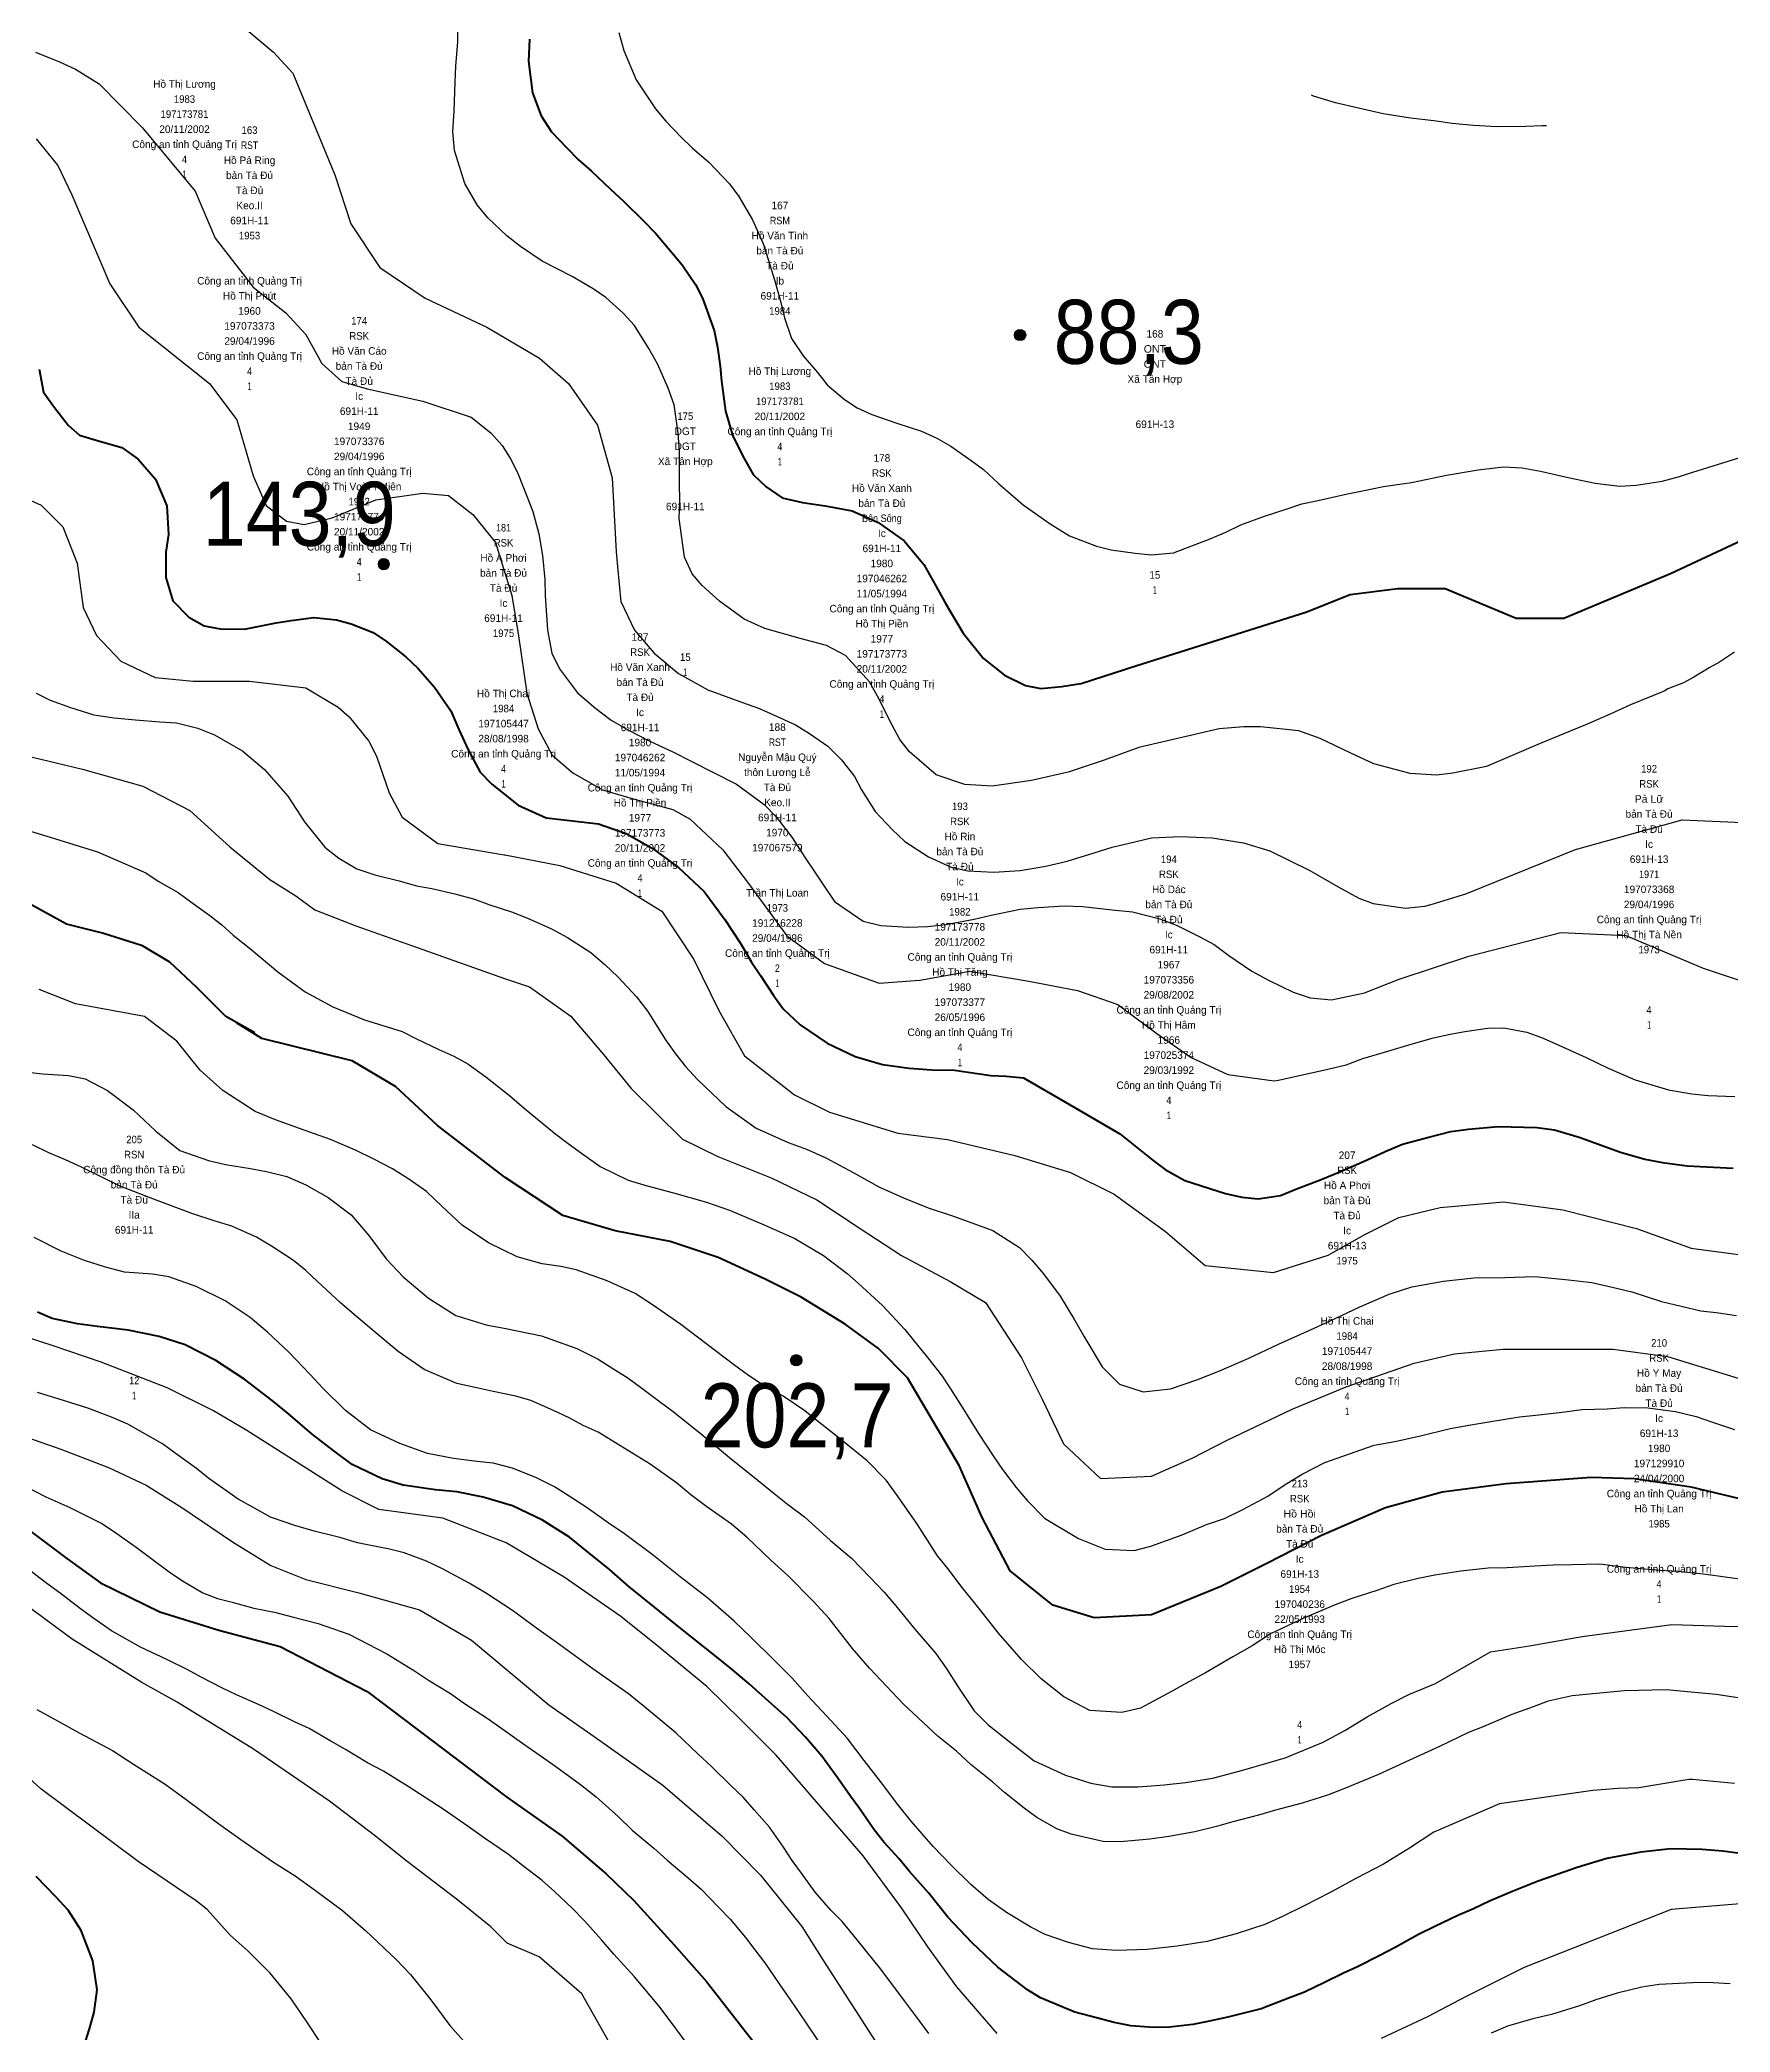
# Model space of a CAD drawing. Header units: metres. Extents: x 549268 to 556659, y 1838059 to 1844558.
# Drawn here: x 553215 to 553664, y 1840041 to 1840570 of the extents above; entities that cross this region are included whole.
import ezdxf
from ezdxf.enums import TextEntityAlignment as Align

# ---------------------------------------------------------------- set-up
doc = ezdxf.new("R2010")
doc.units = ezdxf.units.M
doc.header["$LTSCALE"] = 0.8
for name, color, linetype, lineweight in [('1', 7, 'Continuous', 25), ('2', 7, 'Continuous', 53), ('5', 7, 'Continuous', 13)]:
    doc.layers.add(name, color=color, linetype=linetype, lineweight=lineweight)
doc.layers.add('15', color=7, linetype='Continuous')

msp = doc.modelspace()

# ---------------------------------------------------------------- hatches: boundary and pattern name
at = {"layer": '5'}
for points in [[(553477.16, 1840491.41, 1), (553474.16, 1840491.41, 1)], [(553308.22, 1840430.57, 1), (553305.22, 1840430.57, 1)], [(553417.74, 1840219.2, 1), (553414.74, 1840219.2, 1)]]:
    msp.add_hatch(color=256, dxfattribs=at).paths.add_polyline_path(points)

# ---------------------------------------------------------------- linework, layer by layer
at = {"layer": '1'}
for points in [[(553270.91, 1840571.99), (553277.46, 1840566.52), (553282.64, 1840560.91), (553293.71, 1840533.93), (553298.04, 1840520.93), (553305.74, 1840509.37), (553317.77, 1840501.18), (553334.14, 1840493.48), (553348.09, 1840485.29), (553355.79, 1840478.55), (553363.49, 1840467.47), (553367.34, 1840453.5), (553368.45, 1840433.82), (553368.76, 1840429.82), (553369.64, 1840420.68), (553373.34, 1840413.03), (553378.56, 1840406.97), (553385.01, 1840401.56), (553392.77, 1840397.22), (553401.99, 1840393.81), (553406.18, 1840392.32), (553410.01, 1840390.66), (553416.03, 1840387.94), (553419.8, 1840385.63), (553424.59, 1840382.25), (553428.24, 1840378.62), (553431.72, 1840374.2), (553433.54, 1840370.62), (553437.17, 1840364.91), (553441.73, 1840360.08), (553445.07, 1840356.94), (553451.37, 1840352.82), (553457.39, 1840350.1), (553461.79, 1840349.16), (553468.73, 1840348.75), (553475.69, 1840349.26), (553482.46, 1840350.39), (553488.17, 1840351.67), (553495.34, 1840353.89), (553500.11, 1840355.46), (553506.45, 1840356.93), (553510.51, 1840357.9), (553518.27, 1840358.24), (553526.64, 1840357.86), (553534.98, 1840356.56), (553541.97, 1840354.47), (553552.56, 1840349.27), (553560.06, 1840344.89), (553565.6, 1840341.86), (553569.39, 1840340.46), (553577.99, 1840339.19), (553583.13, 1840339.76), (553585.07, 1840340.3), (553594.01, 1840343.02), (553623.12, 1840354.83), (553651.45, 1840362.71), (553669.54, 1840361.92)], [(553325.39, 1840550.8), (553325.72, 1840558.51), (553325.89, 1840562.82), (553326.36, 1840569.25), (553326.39, 1840573.67)], [(553369.13, 1840571.75), (553370.44, 1840566.95), (553373.77, 1840559.12), (553378.9, 1840551.5), (553381.61, 1840548.15), (553385.58, 1840544.04), (553388.63, 1840541.12), (553393.08, 1840537.32), (553398.53, 1840531.55), (553400.98, 1840528.18), (553404.65, 1840521.95), (553407.42, 1840515.75), (553410.44, 1840506.07), (553412.14, 1840500.01), (553413.11, 1840495.96), (553415.02, 1840490.45), (553418.12, 1840485.85), (553421.86, 1840481.45), (553424.43, 1840478.22), (553429.02, 1840474.3), (553432.39, 1840472.07), (553436.35, 1840470.3), (553442.98, 1840468.03), (553449.46, 1840465.89), (553453.56, 1840464), (553457.3, 1840461.94), (553462.67, 1840458.11), (553465.92, 1840455.73), (553469.97, 1840452.02), (553476.45, 1840446.36), (553483.64, 1840441.3), (553488.8, 1840438.1), (553495.99, 1840435.38), (553499.88, 1840434.37), (553506.21, 1840433.51), (553510.55, 1840433.08)], [(553214.29, 1840566.53), (553220.68, 1840563.98), (553224.93, 1840561.98), (553231.21, 1840558.12), (553242.69, 1840546.46), (553256.65, 1840529.6), (553261.95, 1840517.08), (553272.05, 1840504.07), (553280.72, 1840497.33), (553286.01, 1840491.55), (553290.34, 1840483.84), (553295.63, 1840479.03), (553302.37, 1840477.1), (553317.08, 1840473.81)], [(553615.38, 1840546.99), (553614.28, 1840546.98), (553609.88, 1840546.76), (553602.34, 1840546.71), (553596.06, 1840547.06), (553590.41, 1840547.61), (553585.53, 1840548.24), (553579.33, 1840548.99), (553572.05, 1840550.14), (553565.52, 1840551.63), (553559.38, 1840553.03), (553553.58, 1840554.87), (553553.04, 1840555.08)], [(553665.31, 1840407.2), (553661.33, 1840404.58), (553658.56, 1840403.04), (553654.55, 1840400.6), (553651.78, 1840399.07), (553647.59, 1840397.47), (553646.62, 1840396.88), (553637.67, 1840393.22), (553632.51, 1840390.85), (553626.69, 1840388.25), (553618.72, 1840385.03), (553613.75, 1840382.93), (553606.29, 1840379.76), (553599.46, 1840376.8), (553590.55, 1840375.04), (553586.19, 1840374.56), (553579.25, 1840374.97), (553569.6, 1840377.54), (553563.44, 1840380.38), (553559.18, 1840382.38), (553555.33, 1840384.3), (553549.65, 1840386.27), (553539.52, 1840387.37), (553535.09, 1840387.4), (553528.52, 1840386.81), (553507.22, 1840381.86), (553497.97, 1840378.5), (553493.2, 1840376.93), (553488.43, 1840375.37), (553478.66, 1840373.12), (553468.29, 1840371.59), (553460.96, 1840372.08), (553453.39, 1840374.63), (553446.35, 1840380.75), (553443.78, 1840383.98), (553441.67, 1840387.78), (553437.82, 1840395.55), (553435.71, 1840399.35), (553429.35, 1840406.32), (553424.25, 1840409.01), (553417.28, 1840410.84), (553407.89, 1840413.45), (553402.41, 1840415.97), (553395.91, 1840420.71), (553391.28, 1840424.89), (553388.6, 1840427.97), (553386.55, 1840432.43), (553385.16, 1840442.68), (553385.31, 1840447.25), (553385.29, 1840452.19), (553385.29, 1840460.38), (553384.87, 1840465.41), (553383.79, 1840472.83), (553382.26, 1840477.34), (553379.49, 1840483.54), (553377.07, 1840487.83), (553373.28, 1840493.91), (553370.31, 1840497.23), (553365.69, 1840501.4), (553362.32, 1840503.63), (553356.76, 1840506.92), (553352.76, 1840508.95), (553348.77, 1840510.98), (553343, 1840514.9), (553339.44, 1840517.76), (553334.36, 1840522.53), (553331.51, 1840525.99), (553328.29, 1840531.62), (553325.5, 1840540.41), (553325.08, 1840545.44), (553325.39, 1840550.8)], [(553214.44, 1840543.53), (553220.2, 1840536.41), (553223.93, 1840528.64), (553234.03, 1840505.04), (553241.73, 1840493.48), (553260.5, 1840478.55), (553267.72, 1840468.91), (553272.05, 1840453.98), (553275.56, 1840446.14), (553280.89, 1840441.97), (553285.64, 1840441.08), (553293.06, 1840442.87), (553304.62, 1840447.63), (553317.08, 1840449.41), (553323.9, 1840448.82), (553330.43, 1840443.76), (553336.36, 1840436.32), (553340.74, 1840422.22), (553342.48, 1840411.51), (553344.72, 1840396.31), (553347.7, 1840386.84), (553351.43, 1840379.86), (553356.89, 1840375.13), (553364.84, 1840370.64), (553373.29, 1840368.15), (553383.48, 1840365.41), (553388.09, 1840362.88), (553396.75, 1840354.68), (553403.56, 1840345.74), (553413.73, 1840331.89), (553423.71, 1840324.54), (553438.22, 1840319.28), (553449.05, 1840320.13), (553462.36, 1840322.49), (553477.98, 1840319.82), (553490.94, 1840317.39), (553501.58, 1840313.64), (553511.95, 1840305.98), (553521.11, 1840299.59), (553530.79, 1840295.03), (553543.13, 1840293.4), (553544.26, 1840293.57), (553557.33, 1840296.47), (553562.27, 1840297.66), (553566.64, 1840299.32), (553573.32, 1840301.22), (553578.61, 1840302.85), (553585.03, 1840304.72), (553589.35, 1840305.72), (553593.69, 1840306.46), (553599.83, 1840307.39), (553604.11, 1840307.47), (553610.22, 1840306.33), (553614.56, 1840304.72), (553621.4, 1840301.58), (553625.91, 1840299.6), (553631.82, 1840296.74), (553638.93, 1840293.62), (553647.8, 1840290.96), (553654.03, 1840289.95), (553658.37, 1840289.52), (553665.42, 1840289.26)], [(553317.08, 1840473.81), (553329.91, 1840469.63), (553335.19, 1840465.4), (553338.16, 1840462.08), (553340.52, 1840458.31), (553342.38, 1840454.48), (553344.71, 1840448.63), (553346.33, 1840444.52), (553347.9, 1840438.58), (553348.92, 1840432.84), (553349.49, 1840426.52), (553349.57, 1840422.24), (553350.19, 1840413.08), (553351.38, 1840406.97), (553353.4, 1840402.77), (553358.14, 1840396.39), (553363.01, 1840392.25), (553367.12, 1840389.19), (553371.72, 1840386.45), (553377.37, 1840383.56), (553383.67, 1840380.61), (553388.21, 1840378.38), (553400.34, 1840372.17), (553407.7, 1840366.74), (553410.93, 1840363.45), (553415.03, 1840358.05), (553418.62, 1840352.59), (553420.96, 1840349.08), (553423.3, 1840345.57), (553426.41, 1840340.97), (553434, 1840335.82), (553438.68, 1840334.64), (553446.02, 1840334.15), (553451.07, 1840334.32), (553455.95, 1840334.86), (553463.46, 1840336.33), (553468.03, 1840337.36), (553475.66, 1840338.98), (553480.42, 1840339.37), (553487.39, 1840339.88), (553492.36, 1840339.65), (553500.12, 1840338.81), (553505.52, 1840338.23), (553512.74, 1840336.43), (553517.37, 1840334.6), (553523.42, 1840331.62), (553527.15, 1840329.56), (553531.12, 1840326.62), (553537.17, 1840322.47), (553541.59, 1840320.1), (553548.18, 1840316.92), (553552.64, 1840315.46), (553558.29, 1840314.91), (553567.06, 1840316.79), (553576.28, 1840320.41), (553594.8, 1840326.48), (553619.19, 1840332.78), (553636.5, 1840332), (553656.96, 1840323.34), (553680.56, 1840315.46)], [(553510.55, 1840433.08), (553516.35, 1840433.59), (553526.09, 1840437.26), (553530.32, 1840439.03), (553534.26, 1840441.02), (553540.51, 1840443.27), (553546.54, 1840445.23), (553550.42, 1840446.57), (553554.36, 1840447.4), (553562.62, 1840449.22), (553566.56, 1840450.04), (553572.16, 1840451.18), (553579.58, 1840452.25), (553588.86, 1840454.19), (553597.29, 1840455.64), (553603.97, 1840456.37), (553608.94, 1840456.14), (553613.85, 1840455.25), (553621.18, 1840453.58), (553628.37, 1840452.04), (553634.83, 1840451.32), (553639.22, 1840451.54), (553646.13, 1840452.56), (553650.68, 1840453.84), (553652.88, 1840454.54), (553689.22, 1840465.86)], [(553206.12, 1840450.6), (553215.75, 1840446.26), (553221.52, 1840440.48), (553225.37, 1840430.85), (553226.91, 1840419.06), (553230.47, 1840411.63), (553236.92, 1840404.84), (553246.07, 1840400.5), (553256.17, 1840399.54), (553271.09, 1840399.54), (553286.05, 1840397.7), (553294.68, 1840392.6), (553297.55, 1840390.07), (553302.81, 1840383.53), (553304.8, 1840379.61), (553308.21, 1840369.89), (553311.65, 1840363.4), (553321.13, 1840356.39), (553338.74, 1840353.42), (553338.92, 1840353.36), (553353.5, 1840350.58), (553368.47, 1840345.9), (553380.58, 1840338.43), (553389.05, 1840325.63), (553395.67, 1840312.09), (553402.48, 1840299.98), (553415.78, 1840289.65), (553425.1, 1840285.05), (553443.17, 1840279.48), (553456.4, 1840277.78), (553474.31, 1840273.6), (553489.09, 1840269.07), (553500.65, 1840263.31), (553514.27, 1840253.37), (553524.79, 1840244.32), (553542.97, 1840242.46), (553557.44, 1840247.06), (553567.22, 1840252.56), (553576.24, 1840257.08), (553587.22, 1840259.71), (553603.97, 1840261.22), (553619.72, 1840259.09), (553639.29, 1840254.22), (553653.79, 1840248.96), (553669, 1840246.95)], [(553214.44, 1840396.31), (553218.15, 1840394.5), (553223.57, 1840392.5), (553229.76, 1840390.58), (553235.19, 1840389.75), (553240.84, 1840389.2), (553247.26, 1840388.74), (553251.72, 1840388.45), (553257.34, 1840386.98), (553261.82, 1840385.27), (553269.33, 1840380.89), (553275.06, 1840376.06), (553281.31, 1840368.95), (553285.7, 1840362.15), (553291.11, 1840355.46), (553294.82, 1840352.49), (553299.56, 1840349.63), (553304.41, 1840348.08), (553310.84, 1840346.45), (553315.4, 1840345.13), (553319.51, 1840344.41), (553325.65, 1840343.01), (553330.87, 1840341.63), (553334.67, 1840340.23), (553340.61, 1840338.28), (553344.69, 1840336.65), (553351.25, 1840333.73), (553355.53, 1840331.47), (553361.7, 1840327.47), (553365.43, 1840324.24), (553368.91, 1840320.98), (553373.79, 1840315.66), (553376.81, 1840311.83), (553381.55, 1840304.29), (553384.17, 1840300.55), (553386.88, 1840297.21), (553389.99, 1840293.78), (553397.55, 1840286.55), (553405.59, 1840280.8), (553414.07, 1840277.05), (553418.95, 1840275.25), (553424.14, 1840272.96), (553431.33, 1840269.07), (553438.13, 1840265.26)], [(553206.84, 1840380.92), (553226.73, 1840376.1), (553242.77, 1840371.61), (553255.29, 1840365.18), (553265.88, 1840355.55), (553276.46, 1840346.88), (553283.42, 1840342.47), (553288.48, 1840338.81), (553299.31, 1840334.57), (553314.41, 1840329.25)], [(553198.9, 1840363.9), (553218.15, 1840358.12), (553230.75, 1840354.22), (553243.55, 1840348.6), (553246.85, 1840346.42), (553252.13, 1840343.36), (553255.53, 1840340.88), (553260.6, 1840337.27), (553263.74, 1840334.76), (553266.77, 1840332.1), (553271.47, 1840328.33), (553278.63, 1840322.35), (553285.85, 1840317.03), (553293.19, 1840313.03), (553301.63, 1840309.54), (553311.6, 1840306.47), (553315.45, 1840304.56), (553321.36, 1840301.7), (553325.32, 1840299.92), (553329.06, 1840297.86), (553333.85, 1840294.49), (553340.13, 1840289.46), (553344.01, 1840286.11), (553352.03, 1840279.45), (553355.71, 1840276.74), (553359.25, 1840274.14), (553364.18, 1840270.65), (553371.6, 1840267.04), (553376.71, 1840265.52), (553383.68, 1840263.69), (553392.41, 1840261.14), (553398.49, 1840259.08), (553407.76, 1840255.16), (553415.84, 1840251.5), (553423.49, 1840247.01), (553429.74, 1840242.23), (553432.76, 1840239.57), (553439.12, 1840233.77), (553445.03, 1840227.4), (553447.59, 1840224.17), (553451.5, 1840219.4), (553454.98, 1840214.97), (553457.17, 1840211.57), (553460.31, 1840206.71), (553464.59, 1840199.77)], [(553314.41, 1840329.25), (553338.83, 1840320.56), (553345.46, 1840318.32), (553356.37, 1840310.54), (553365.07, 1840300.41), (553372.42, 1840291.35), (553386.07, 1840277.89), (553395.4, 1840273.29), (553409.59, 1840267.64), (553421.7, 1840261.76), (553432.92, 1840254.37), (553444.14, 1840246.99), (553457.06, 1840240.14), (553466.49, 1840234.49), (553476.05, 1840219.87), (553481.5, 1840208.85), (553487.23, 1840196.97), (553497.05, 1840187.84), (553510.55, 1840188.46), (553521.31, 1840193.18), (553530.48, 1840197.9), (553547.88, 1840206.18), (553562.19, 1840212.17), (553580.28, 1840218.4), (553590.99, 1840220.89), (553603.94, 1840222.14), (553621.12, 1840222.14), (553633.08, 1840222.14), (553647.52, 1840220.15), (553667.72, 1840214.03)], [(553463.26, 1840155.15), (553460.55, 1840158.49), (553456.44, 1840163.89), (553453.73, 1840167.23), (553448.23, 1840175.86), (553443.13, 1840183.23), (553440.08, 1840187.32), (553435.09, 1840192.49), (553428.95, 1840197.41), (553425.53, 1840200.15), (553421.82, 1840203.12), (553418.54, 1840205.75), (553412.77, 1840209.67), (553406.95, 1840212.93), (553403.59, 1840215.16), (553399.62, 1840218.11), (553385.58, 1840228.66), (553378.39, 1840233.72), (553373.49, 1840236.95), (553366.09, 1840240.29), (553357.84, 1840243.16), (553353.71, 1840244.13), (553348.82, 1840244.77), (553342.12, 1840246.63), (553334.55, 1840250.35), (553327.53, 1840255.04), (553322.31, 1840259.92), (553318.09, 1840264.01), (553313.44, 1840267.27), (553309.1, 1840270.04), (553304.14, 1840272.62), (553299.2, 1840274.94), (553292.64, 1840277.85), (553284.39, 1840280.72), (553278.02, 1840283.01), (553272.57, 1840285.27), (553263.98, 1840290.84), (553258.04, 1840296.2), (553251.81, 1840303.93), (553243.21, 1840310.48), (553224.89, 1840313.81), (553215.26, 1840317.66)], [(553210.01, 1840295.97), (553216.17, 1840295.23), (553223.07, 1840294.82), (553227.45, 1840293.88), (553233.36, 1840290.78), (553240.26, 1840285.71), (553246.19, 1840280.03), (553252.58, 1840274.9), (553260.25, 1840272.25), (553264.76, 1840271.2), (553271.35, 1840270.11), (553275.98, 1840269.2), (553281.04, 1840267.94), (553286.07, 1840265.78), (553292, 1840262.42), (553298.08, 1840257.78), (553302.82, 1840252.35)], [(553462.7, 1840111.78), (553458.79, 1840115.38), (553453.94, 1840119.26), (553444.67, 1840127.87), (553435.69, 1840137.41), (553431.21, 1840142.64), (553424.99, 1840150.67), (553420.72, 1840155.27), (553414.13, 1840161.96), (553409.51, 1840166.13), (553403.12, 1840172.19), (553399.09, 1840175.65), (553392.47, 1840180.25), (553388.22, 1840183.43), (553384.49, 1840186.66), (553377.44, 1840191.6), (553363.63, 1840200.1), (553359.66, 1840201.87), (553355.92, 1840203.93), (553351.81, 1840205.82), (553345.79, 1840208.54), (553341.77, 1840209.65), (553335.77, 1840210.94), (553331.78, 1840211.81), (553326.18, 1840213.01), (553317.45, 1840216.73), (553310.54, 1840221.56), (553304.1, 1840226.96), (553298.36, 1840231.8), (553295.19, 1840234.57), (553289.12, 1840240.14), (553286.07, 1840243.06), (553282.79, 1840245.69), (553276.91, 1840249.46), (553273, 1840251.89), (553266.43, 1840254.81), (553261.72, 1840256.24), (553255.79, 1840258.19), (553246.57, 1840261.6), (553236.92, 1840265.35), (553226.48, 1840270.44), (553222.22, 1840272.44), (553217.86, 1840274.3), (553213.46, 1840276.42)], [(553438.13, 1840265.26), (553444.69, 1840262.35), (553451.22, 1840259.68), (553457.7, 1840257.54), (553461.9, 1840256.05), (553468.41, 1840253.64), (553475.54, 1840249.1), (553478.76, 1840245.81), (553481.9, 1840242.12), (553486.32, 1840236.24), (553490.14, 1840229.9), (553492.56, 1840225.61), (553497.49, 1840217.44), (553502.03, 1840212.87), (553508.37, 1840210.83), (553515.56, 1840211.63), (553522.59, 1840213.96), (553528.44, 1840216.3), (553536.38, 1840219.77), (553544.3, 1840223.5), (553552.72, 1840227.29), (553557.81, 1840229.54), (553565.72, 1840233.28), (553573.66, 1840236.75), (553579.69, 1840238.72), (553588.11, 1840240.16), (553596.08, 1840241.04), (553604.39, 1840241.18), (553612.3, 1840241.4), (553621.23, 1840240.56), (553627.43, 1840239.81), (553633.96, 1840238.32), (553638.1, 1840237.35), (553645.92, 1840234.83), (553656.34, 1840232.33), (553660.42, 1840231.87), (553665.85, 1840231.04)], [(553302.82, 1840252.35), (553307.39, 1840246.13), (553311.93, 1840241.32), (553318.63, 1840235.72), (553325.87, 1840231.08), (553333.91, 1840228.6), (553339.19, 1840227.63), (553348.59, 1840225.69), (553358.02, 1840222.32), (553363.65, 1840219.45), (553367.54, 1840217.03), (553371.57, 1840214.5), (553375.23, 1840211.79), (553380.17, 1840208.07), (553383.55, 1840205.59), (553391.22, 1840199.45), (553398.48, 1840193.39), (553406.15, 1840187.24), (553410.83, 1840183.49), (553413.96, 1840180.98), (553418.47, 1840177.6), (553425.37, 1840171.37), (553430.93, 1840166.68), (553435.9, 1840161.53), (553439.56, 1840157.66), (553442.68, 1840153.99), (553447.76, 1840147.82), (553453.27, 1840141.31), (553456.02, 1840137.47), (553459.31, 1840132.27), (553463.48, 1840126.13), (553467.12, 1840122.52), (553472.65, 1840118.08), (553479.44, 1840112.87), (553487.76, 1840109), (553494.46, 1840106.89), (553500, 1840105.95), (553506.99, 1840105.94), (553513.93, 1840106.45), (553519.55, 1840107.06), (553526.8, 1840108.25), (553534.47, 1840110.26), (553541.75, 1840112.36), (553546.01, 1840113.6), (553550.96, 1840115.7), (553556.16, 1840117.83), (553561.9, 1840120.92), (553567.84, 1840124.55), (553574.18, 1840128.09), (553578.85, 1840130.42), (553585.9, 1840133.4), (553600.5, 1840141.78), (553610.9, 1840143.39), (553624.9, 1840145.83), (553648.69, 1840149), (553662.65, 1840148.62), (553674.84, 1840148.38)], [(553665.36, 1840106.8), (553654.14, 1840107.85), (553653.18, 1840107.84), (553639.94, 1840105.7), (553634.4, 1840105.48), (553627.72, 1840105), (553602.91, 1840101.42), (553585.46, 1840093.87), (553579.06, 1840089.68), (553572.15, 1840085.42), (553564.93, 1840081.65), (553557.97, 1840077.9), (553551.12, 1840074.3), (553545.35, 1840071.47), (553540.66, 1840069.4), (553533.04, 1840066.88), (553525.37, 1840064.87), (553517.35, 1840063.6), (553509.42, 1840062.72), (553501.3, 1840062.47), (553494.9, 1840062.93), (553488.51, 1840064.56), (553482.32, 1840066.73), (553478.49, 1840068.63), (553472.1, 1840072.59), (553467.19, 1840076.06), (553462.62, 1840079.96), (553457.25, 1840085.19), (553452.57, 1840090.11), (553446.78, 1840096.85), (553443.49, 1840100.89), (553438.63, 1840107.34), (553434.26, 1840112.94), (553429.86, 1840118.8), (553425.47, 1840123.49), (553419.31, 1840130.06), (553415.16, 1840134.78), (553410.51, 1840139.45), (553404.26, 1840145.62), (553399.78, 1840149.91), (553392.76, 1840156), (553385.41, 1840161.66), (553378.31, 1840167.35), (553370.28, 1840173.33), (553366.93, 1840175.55), (553360.74, 1840180.04), (553356, 1840183.14), (553352.11, 1840185.56), (553347.31, 1840188.01), (553340.94, 1840190.55), (553335.75, 1840191.91), (553331.43, 1840192.34), (553325.26, 1840193.09), (553318.39, 1840194.4), (553310.98, 1840197.08), (553303.19, 1840200.75), (553296.55, 1840205.85), (553290.59, 1840211.79), (553287.21, 1840215.43), (553281.65, 1840221.29), (553275.89, 1840226.61), (553271.31, 1840230.51), (553264.61, 1840234.94), (553256.95, 1840238.76), (553249.67, 1840241.32), (553245.33, 1840242.01), (553237.88, 1840242.61), (553232.83, 1840243.87), (553227.32, 1840245.72), (553221.1, 1840248.14), (553213.97, 1840251.76)], [(553469.55, 1840040.46), (553458.84, 1840052.84), (553451.14, 1840063.44), (553444.17, 1840073.77), (553434, 1840087.62), (553410.95, 1840114.31), (553401.63, 1840123.67), (553392.53, 1840132.53), (553379.54, 1840143.24), (553369.67, 1840151.13), (553354.59, 1840161.61), (553339.2, 1840170.69), (553322.41, 1840177.25), (553305.4, 1840179.55), (553295.64, 1840184.55), (553270.42, 1840200.53), (553261.55, 1840205.77), (553249.21, 1840211.91), (553231.75, 1840218.65), (553218.96, 1840223.05), (553207.81, 1840226.61)], [(553438.32, 1840057.98), (553431.25, 1840066.69), (553428.4, 1840070.15), (553425.46, 1840073.21), (553421.3, 1840077.95), (553417.62, 1840083.01), (553415.17, 1840086.38), (553412.83, 1840089.9), (553409.12, 1840095.21), (553405.1, 1840099.84), (553402.14, 1840103.15), (553398.94, 1840106.18), (553393.83, 1840111.21), (553390.21, 1840114.59), (553384.25, 1840120.3), (553375.95, 1840127.19), (553371.67, 1840130.62), (553362.22, 1840137.26), (553352.47, 1840144.37), (553347.67, 1840147.75), (553340.88, 1840152.72), (553334.01, 1840157.3), (553329.41, 1840160.04), (553322.36, 1840163.82), (553318.11, 1840165.82), (553312.15, 1840168.03), (553308.26, 1840169.03), (553299.76, 1840170.69), (553295.05, 1840172.13), (553288.23, 1840173.85), (553283.12, 1840175.36), (553276.64, 1840177.51), (553272.47, 1840179.91), (553268.05, 1840182.29), (553260.29, 1840187.81), (553257.01, 1840190.44), (553251.36, 1840194.5), (553247.96, 1840196.98), (553242.68, 1840200.04), (553238.8, 1840202.22), (553234.44, 1840204.08), (553228.18, 1840206.51), (553221.99, 1840208.43), (553214.86, 1840210.63)], [(553464.59, 1840199.77), (553468.49, 1840193.83), (553470.97, 1840190.2), (553474.62, 1840185.4), (553477.62, 1840181.83), (553482.15, 1840177.25), (553491.2, 1840171.88), (553498.28, 1840169.02), (553505.98, 1840168.69), (553510.41, 1840169.83), (553518.67, 1840172.82), (553525.12, 1840175.61), (553529.89, 1840177.18), (553534.83, 1840179.54), (553541.46, 1840183.14), (553546.06, 1840186.24), (553550.57, 1840188.95), (553556.6, 1840192.09), (553569.62, 1840196.64), (553575.11, 1840197.64), (553581.96, 1840199.17), (553589.81, 1840201.08), (553595.3, 1840202.07), (553600.67, 1840202.92), (553608.2, 1840204.14), (553613.34, 1840204.71), (553620.28, 1840205.47), (553624.77, 1840206.1), (553631.51, 1840206.32), (553636.02, 1840206.68), (553642.27, 1840206.59), (553649.66, 1840205.59), (553655.14, 1840204.24), (553659.2, 1840202.86), (553665.28, 1840200.8)], [(553205.34, 1840201.07), (553220.98, 1840195.56), (553233.69, 1840190.75), (553243.67, 1840186.03), (553253.14, 1840180.09), (553266.58, 1840170.96), (553276.74, 1840164.71), (553286.09, 1840160.96), (553300.08, 1840157.46), (553316.26, 1840152.91), (553329.99, 1840144.86), (553350.6, 1840127.69), (553362.63, 1840119.33), (553380.81, 1840106.38), (553396.6, 1840092.8), (553406.73, 1840082.47), (553417.75, 1840068.89), (553423.33, 1840060), (553438.88, 1840035.82)], [(553207.89, 1840187.63), (553217, 1840182.91), (553223.42, 1840180.1), (553232.1, 1840175.73), (553235.6, 1840173.38), (553240.97, 1840169.55), (553244.51, 1840166.95), (553249.76, 1840162.98), (553253.27, 1840160.63), (553258.69, 1840157.46), (553262.63, 1840155.94), (553266.51, 1840154.94), (553272.27, 1840153.36), (553277.73, 1840152.27), (553282.81, 1840151.01), (553289.37, 1840149.26), (553297.48, 1840146.51), (553307.55, 1840141.25), (553314.94, 1840136.73), (553318.59, 1840134.27), (553324.44, 1840130.75), (553328.13, 1840128.04), (553334.15, 1840124.15), (553338.08, 1840121.46), (553344.16, 1840117.06), (553348.24, 1840114.26), (553352.46, 1840111.34), (553358.97, 1840106.59), (553363.11, 1840103.28), (553369.01, 1840098.08), (553372.66, 1840094.45), (553378.4, 1840089.62), (553381.99, 1840086.5), (553387.58, 1840081.78), (553391.03, 1840078.78), (553395.74, 1840073.84), (553398.68, 1840070.78), (553402.73, 1840065.89), (553405.29, 1840062.67), (553407.89, 1840059.18), (553411.91, 1840053.38), (553414.7, 1840049.27), (553418.72, 1840043.47), (553422.32, 1840038.01)], [(553312.64, 1840086.37), (553304.54, 1840092.85), (553292.37, 1840102.12), (553272.18, 1840115.94), (553251.88, 1840128.45), (553242.5, 1840133.62), (553223.99, 1840145.17), (553191.68, 1840168.91)], [(553242.2, 1840143.03), (553234.44, 1840147.37), (553229.79, 1840150.63), (553226.25, 1840153.23), (553220.86, 1840157.32), (553217.32, 1840159.92), (553211.64, 1840164.24)], [(553666.67, 1840161.03), (553660.98, 1840161.83), (553657.02, 1840162.44), (553650.31, 1840163.13), (553645.6, 1840163.39), (553636.4, 1840164.2), (553629.55, 1840165.01), (553622.16, 1840164.84), (553617.22, 1840164.82), (553612.31, 1840164.54), (553604.94, 1840164.12), (553599.89, 1840163.95), (553592.69, 1840163.16), (553585.78, 1840162.14), (553581.32, 1840161.25), (553574.87, 1840159.63), (553570.36, 1840158.1), (553563.7, 1840155.93), (553559.33, 1840154.28), (553551.14, 1840150.78), (553542.11, 1840146.53), (553537.25, 1840143.4), (553532.11, 1840140.49), (553524.91, 1840136.18), (553519.51, 1840133.25), (553515.83, 1840131.28), (553507.6, 1840126.86), (553502.66, 1840125.67), (553494.15, 1840126.16), (553487.25, 1840129.83), (553481.25, 1840134.63), (553476.01, 1840139.77), (553469.9, 1840146.77), (553467.34, 1840150), (553463.26, 1840155.15)], [(553387.54, 1840037.3), (553382.49, 1840044.16), (553379.75, 1840047.76), (553373.31, 1840055.5), (553367.83, 1840061.53), (553364.55, 1840065.33), (553360.1, 1840070.3), (553356.88, 1840073.59), (553352.09, 1840078.14), (553348.78, 1840081.02), (553343.53, 1840085), (553339.82, 1840087.97), (553333.49, 1840092.34), (553329.12, 1840095.37), (553322.5, 1840099.98), (553313.26, 1840105.98), (553306.69, 1840110.07), (553302.41, 1840112.33), (553296.56, 1840115.85), (553292.68, 1840118.02), (553286.98, 1840121.43), (553283.01, 1840123.2), (553277.5, 1840125.97), (553273.53, 1840127.75), (553267.66, 1840130.35), (553263.95, 1840132.15), (553258.29, 1840135.04), (553254.56, 1840137.1), (553249.19, 1840139.76), (553242.2, 1840143.03)], [(553670.86, 1840128.85), (553660.41, 1840130.43), (553647.14, 1840131.7), (553636.11, 1840131.39), (553627.75, 1840130.6), (553622.21, 1840130.12), (553615.87, 1840128.64), (553611.87, 1840127.16), (553606.24, 1840125.11), (553598.79, 1840121.95), (553594.68, 1840120.33), (553587.02, 1840116.62), (553577.85, 1840112.49), (553570.8, 1840109.24), (553561.6, 1840105.37), (553557.23, 1840103.72), (553550.57, 1840101.55), (553543.49, 1840099.73), (553538.95, 1840098.45), (553532.12, 1840096.66), (553527.84, 1840095.41), (553522.01, 1840093.99), (553515.13, 1840092.71), (553510.14, 1840092.03), (553503.31, 1840091.41), (553498.11, 1840091.36), (553489.18, 1840093.36), (553485.38, 1840094.77), (553480.1, 1840097.83), (553476.71, 1840100.31), (553471.57, 1840104.43), (553468.41, 1840107.2), (553462.7, 1840111.78)], [(553214.63, 1840126.46), (553220.17, 1840123.43), (553225.85, 1840120.29), (553234.69, 1840115.54), (553240.28, 1840111.99), (553248.67, 1840106.67), (553254.32, 1840102.61), (553262.97, 1840096.15), (553268.76, 1840091.98), (553277.49, 1840085.92), (553283.23, 1840082.26), (553288.59, 1840078.43), (553295.81, 1840073.11), (553302, 1840067.68), (553309.99, 1840060.1), (553313.81, 1840056.1), (553319.23, 1840049.42), (553324.27, 1840042.56), (553327.98, 1840038.41)], [(553290.52, 1840037.28), (553286.16, 1840043.82), (553282.14, 1840049.62), (553276.58, 1840056.42), (553270.73, 1840062.28), (553265.97, 1840066.57), (553259.85, 1840073.35), (553256.97, 1840075.65), (553241.56, 1840086.11), (553215.71, 1840105.39), (553201.89, 1840117.84)], [(553367.43, 1840036.52), (553359.31, 1840050.94), (553348.03, 1840060.83), (553339.47, 1840064.45), (553335.19, 1840068.8), (553325.95, 1840076.19), (553312.64, 1840086.37)], [(553671.16, 1840075.2), (553648.46, 1840073.38), (553609.46, 1840057.95), (553594.11, 1840050.25), (553583.78, 1840044.87), (553571.56, 1840039.11)], [(553451.44, 1840040.44), (553448.99, 1840043.81), (553445.02, 1840049.09), (553442.43, 1840052.58), (553438.32, 1840057.98)], [(553664.19, 1840053.59), (553658.17, 1840053.97), (553654.14, 1840053.92), (553645.35, 1840053.47), (553640.75, 1840052.7), (553634.15, 1840051.19), (553628.5, 1840049.4), (553624.13, 1840047.75), (553616.7, 1840045.5), (553611.76, 1840044.31), (553605.08, 1840042.4), (553600.74, 1840040.49)]]:
    msp.add_lwpolyline(points, dxfattribs=at)
at = {"layer": '2'}
for points in [[(553345.4, 1840569.92), (553345.14, 1840564.03), (553346.19, 1840555.7), (553348.55, 1840549.58), (553351.23, 1840545.33), (553355.34, 1840541.1), (553358.42, 1840537.92), (553361.87, 1840534.92), (553366.95, 1840530.15), (553370.43, 1840526.89), (553375.67, 1840521.75), (553378.9, 1840518.46), (553383.23, 1840513.35), (553385.94, 1840510), (553389.51, 1840504.8), (553391.33, 1840501.23), (553394.49, 1840492.61), (553395.37, 1840488.15), (553396.05, 1840483.15), (553396.36, 1840479.16), (553397.5, 1840471.22), (553399.4, 1840464.54), (553402.39, 1840458.62), (553404.82, 1840454.34), (553408.3, 1840451.08), (553412.52, 1840448.16), (553417.86, 1840446.93), (553423.94, 1840446.04), (553431.1, 1840444.75), (553437.95, 1840441.6), (553444.86, 1840436.77), (553450.11, 1840430.45), (553453.33, 1840424.83), (553455.78, 1840420.28), (553460.57, 1840412.23), (553465.98, 1840405.54), (553471.55, 1840401.08), (553477.06, 1840398.31), (553481.17, 1840397.59), (553486.71, 1840398.07), (553491.82, 1840398.89), (553491.86, 1840398.9), (553506.68, 1840403.65), (553551.53, 1840417.83), (553563.33, 1840422.55), (553575.92, 1840424.13), (553588.51, 1840424.13), (553607.39, 1840416.25), (553619.98, 1840416.25), (553648.31, 1840428.06), (553683.72, 1840444.6)], [(553215.23, 1840482.36), (553216.43, 1840476.25), (553219.05, 1840472.51), (553222.98, 1840467.48), (553226.01, 1840464.82), (553231.26, 1840463.19), (553237.17, 1840461.5), (553241.53, 1840458.46), (553246.15, 1840453.12), (553249.15, 1840446.04), (553249.6, 1840438.41), (553248.93, 1840433.79), (553248.9, 1840427.02), (553250.75, 1840420.85), (553255, 1840416.51), (553259.02, 1840414.22), (553263.28, 1840413.39), (553269.79, 1840413.33), (553278.18, 1840415.03), (553282.15, 1840415.6), (553288.18, 1840416.39), (553294.23, 1840415.76), (553298.11, 1840414.75), (553303.96, 1840412.41), (553307.47, 1840410.06), (553312.61, 1840405.95), (553315.8, 1840402.92), (553320.25, 1840397.94), (553324.58, 1840391.66), (553326.69, 1840386.69), (553329.11, 1840381.23), (553332.36, 1840375.35), (553335.44, 1840372.18), (553342.43, 1840366.57), (553349.82, 1840363.23), (553354.56, 1840362.71), (553363.78, 1840361.64), (553371.09, 1840359.06), (553378.03, 1840355.15), (553384.96, 1840350.06), (553391.78, 1840343.66), (553397.28, 1840336.2), (553401.5, 1840329.77), (553404.38, 1840324.88), (553406.72, 1840321.37), (553410.31, 1840315.91), (553412.76, 1840312.54), (553417.27, 1840308.23), (553424.43, 1840303.42), (553431.85, 1840299.82)], [(553272.54, 1840306.1), (553264.84, 1840310.44), (553257.13, 1840318.14), (553249.92, 1840324.89), (553242.7, 1840329.22), (553232.11, 1840332.59), (553222.48, 1840335), (553211.9, 1840340.78)], [(553670.81, 1840181.42), (553653.79, 1840185.52), (553638.75, 1840187.72), (553627.26, 1840188.03), (553604.71, 1840186.41), (553587.69, 1840184.17), (553572.64, 1840180.03), (553555.66, 1840172.68), (553541.15, 1840165.25), (553528.97, 1840159.14), (553510.59, 1840151.63), (553495.35, 1840150.82), (553484.4, 1840154.19), (553472.99, 1840163.32), (553465.61, 1840177.47), (553459.49, 1840191.25), (553445.8, 1840214.57), (553438.06, 1840222.35), (553429.24, 1840228.77), (553417.52, 1840235.92), (553408.01, 1840240.68), (553395.55, 1840246.52), (553382.75, 1840250.74), (553368.16, 1840253.52), (553354.32, 1840257.62), (553338.96, 1840267.69), (553321.01, 1840281.54), (553309.89, 1840291.84), (553298.37, 1840298.72), (553274.4, 1840304.6), (553267.67, 1840308.76)], [(553431.85, 1840299.82), (553439.1, 1840297.76), (553446.24, 1840296.72), (553452.26, 1840296.34), (553458.26, 1840296.22), (553467.9, 1840294.82), (553471.96, 1840294.61), (553476.56, 1840294.21), (553490.45, 1840286.11), (553502.12, 1840279.34), (553510.97, 1840272.25), (553514.22, 1840269.87), (553519.36, 1840266.93), (553530.15, 1840263.43), (553534.54, 1840262.49), (553538.88, 1840262.05), (553544.76, 1840262.96), (553548.88, 1840264.59), (553555.62, 1840267.15), (553560.59, 1840269.26), (553567.79, 1840272.39), (553572.61, 1840274.61), (553577.21, 1840276.55), (553583.78, 1840278.31), (553589.98, 1840279.91), (553594.72, 1840280.56), (553602.57, 1840281.29), (553612.88, 1840281), (553617.5, 1840280.34), (553624.35, 1840278.36), (553630.86, 1840275.96), (553635.05, 1840274.47), (553641.51, 1840272.58), (553646.16, 1840271.66), (553652.75, 1840270.82), (553664.92, 1840270.21)], [(553446.31, 1840083.44), (553443.46, 1840086.9), (553439.61, 1840091.16), (553436.9, 1840094.5), (553433.03, 1840100.18), (553430.57, 1840103.56), (553427.32, 1840108.27), (553423.05, 1840114.04), (553418.71, 1840119.16), (553413.72, 1840124.33), (553408.96, 1840128.62), (553403.76, 1840133.25), (553398.6, 1840137.62), (553391.61, 1840143.22), (553384.76, 1840148.71), (553378.63, 1840153.63), (553371.78, 1840159.12), (553366.59, 1840163.75), (553361.17, 1840168.09), (553356.03, 1840172.21), (553348.9, 1840176.76), (553340.94, 1840180.56), (553333.15, 1840182.82), (553326.1, 1840184.26), (553320.44, 1840184.81), (553311.85, 1840186.07), (553306.34, 1840187.68), (553298.38, 1840191.48), (553293.84, 1840194.88), (553287.74, 1840199.54), (553281.4, 1840205.09), (553277.12, 1840208.52), (553269.88, 1840214.09), (553262.17, 1840219.1), (553254.04, 1840223.27), (553247.16, 1840225.51), (553238.91, 1840227.2), (553230.75, 1840228.12), (553225.47, 1840228.84), (553218.67, 1840230.3), (553214.85, 1840231.96)], [(553208.8, 1840176.9), (553222.65, 1840166.52), (553231.52, 1840160.13), (553247.27, 1840152.42), (553262.97, 1840147.56), (553279.26, 1840143.15), (553302.35, 1840131.25), (553339.37, 1840103.16), (553354.12, 1840092.84), (553365.8, 1840082.86), (553373.12, 1840075.74), (553383.75, 1840064.06), (553392.42, 1840054.27), (553414, 1840026.54)], [(553666.22, 1840088.28), (553662.26, 1840088.88), (553656.75, 1840089.32), (553648.41, 1840089.44), (553640.44, 1840088.56), (553631.39, 1840086.91), (553623.59, 1840084.5), (553613.2, 1840080.88), (553606.6, 1840078.2), (553600.26, 1840075.55), (553596.06, 1840073.53), (553591.83, 1840071.76), (553585.77, 1840068.89), (553581.46, 1840066.72), (553575.21, 1840063.3), (553571.03, 1840061.02), (553565.24, 1840058.17), (553561.52, 1840056.46), (553556.47, 1840053.95), (553551.15, 1840051.42), (553547.15, 1840049.94), (553539.67, 1840047.03), (553530.82, 1840044.76), (553525.48, 1840043.65), (553521.54, 1840042.82), (553515.37, 1840042.14), (553511.09, 1840042.06), (553505.06, 1840042.44), (553500.67, 1840043.39), (553494.24, 1840045.02), (553490.22, 1840046.14), (553481.09, 1840049.94), (553477.6, 1840052.03), (553469.79, 1840058.06), (553462.83, 1840064.58), (553456.5, 1840071.3), (553451.36, 1840077.75), (553446.31, 1840083.44)], [(553227.19, 1840037.2), (553228.65, 1840041.65), (553229.86, 1840046.08), (553230.63, 1840052.01), (553229.53, 1840059.7), (553226.42, 1840067.81), (553222.97, 1840073.15), (553219.72, 1840076.69), (553214.44, 1840082.09)]]:
    msp.add_lwpolyline(points, dxfattribs=at)
at = {"layer": '5', "lineweight": 25}
for centre in [(553475.66, 1840491.41), (553416.24, 1840219.2)]:
    msp.add_circle(centre, 1.5, dxfattribs=at)
at = {"layer": '5'}
msp.add_circle((553306.72, 1840430.57), 1.5, dxfattribs=at)

# ---------------------------------------------------------------- texts
at = {"layer": '15'}
for s, p in [('Hồ Thị Lương', (553253.84, 1840557.06)), ('Công an tỉnh Quảng Trị', (553253.84, 1840541.06)), ('20/11/2002', (553253.84, 1840545.06)), ('Hồ Pả Ring', (553271.11, 1840536.81)), ('bản Tà Đủ', (553271.11, 1840532.81)), ('Tà Đủ', (553271.11, 1840528.81)), ('691H-11', (553271.11, 1840520.81)), ('Keo.II', (553271.11, 1840524.81)), ('167', (553411.9, 1840524.81)), ('Hồ Văn Tình', (553411.89, 1840516.81)), ('bản Tà Đủ', (553411.89, 1840512.81)), ('Công an tỉnh Quảng Trị', (553271.11, 1840504.81)), ('Tà Đủ', (553411.89, 1840508.81)), ('Ib', (553411.89, 1840504.81)), ('Hồ Thị Phút', (553271.11, 1840500.81)), ('691H-11', (553411.89, 1840500.81)), ('1960', (553271.1, 1840496.81)), ('29/04/1996', (553271.11, 1840488.81)), ('197073373', (553271.11, 1840492.81)), ('168', (553511.45, 1840490.72)), ('Công an tỉnh Quảng Trị', (553271.11, 1840484.81)), ('Hồ Văn Cáo', (553300.22, 1840486.18)), ('bản Tà Đủ', (553300.22, 1840482.18)), ('Tà Đủ', (553300.22, 1840478.18)), ('Hồ Thị Lương', (553411.89, 1840480.81)), ('Xã Tân Hợp', (553511.45, 1840478.72)), ('Ic', (553300.22, 1840474.18)), ('691H-11', (553300.22, 1840470.18)), ('20/11/2002', (553411.89, 1840468.81)), ('197073376', (553300.22, 1840462.18)), ('1949', (553300.21, 1840466.18)), ('DGT', (553386.79, 1840464.87)), ('Công an tỉnh Quảng Trị', (553411.89, 1840464.81)), ('691H-13', (553511.45, 1840466.72)), ('29/04/1996', (553300.22, 1840458.18)), ('Xã Tân Hợp', (553386.79, 1840456.87)), ('DGT', (553386.79, 1840460.87)), ('178', (553438.97, 1840457.76)), ('Công an tỉnh Quảng Trị', (553300.22, 1840454.18)), ('Hồ Thị Vơi Pỉ Miên', (553300.22, 1840450.18)), ('Hồ Văn Xanh', (553438.97, 1840449.76)), ('bản Tà Đủ', (553438.97, 1840445.76)), ('197173774', (553300.22, 1840442.18)), ('691H-11', (553386.79, 1840444.87)), ('20/11/2002', (553300.22, 1840438.18)), ('Ic', (553438.97, 1840437.76)), ('Công an tỉnh Quảng Trị', (553300.22, 1840434.18)), ('Hồ A Phơi', (553338.54, 1840431.24)), ('691H-11', (553438.97, 1840433.76)), ('bản Tà Đủ', (553338.54, 1840427.24)), ('197046262', (553438.97, 1840425.76)), ('1980', (553438.96, 1840429.76)), ('Tà Đủ', (553338.54, 1840423.24)), ('11/05/1994', (553438.97, 1840421.76)), ('691H-11', (553338.54, 1840415.24)), ('Ic', (553338.54, 1840419.24)), ('Công an tỉnh Quảng Trị', (553438.97, 1840417.76)), ('187', (553374.78, 1840410.22)), ('Hồ Thị Piền', (553438.97, 1840413.76)), ('1977', (553438.97, 1840409.76)), ('197173773', (553438.97, 1840405.76)), ('Hồ Văn Xanh', (553374.77, 1840402.22)), ('bản Tà Đủ', (553374.77, 1840398.22)), ('20/11/2002', (553438.97, 1840401.76)), ('Hồ Thị Chai', (553338.54, 1840395.24)), ('Tà Đủ', (553374.77, 1840394.22)), ('Công an tỉnh Quảng Trị', (553438.97, 1840397.76)), ('Ic', (553374.77, 1840390.22)), ('28/08/1998', (553338.54, 1840383.24)), ('197105447', (553338.54, 1840387.24)), ('691H-11', (553374.77, 1840386.22)), ('188', (553411.23, 1840386.3)), ('Công an tỉnh Quảng Trị', (553338.54, 1840379.24)), ('197046262', (553374.78, 1840378.22)), ('1980', (553374.77, 1840382.22)), ('Nguyễn Mậu Quý', (553411.23, 1840378.3)), ('11/05/1994', (553374.77, 1840374.22)), ('thôn Lương Lễ', (553411.23, 1840374.3)), ('Công an tỉnh Quảng Trị', (553374.77, 1840370.22)), ('Hồ Thị Piền', (553374.77, 1840366.22)), ('Tà Đủ', (553411.23, 1840370.3)), ('1977', (553374.77, 1840362.22)), ('691H-11', (553411.23, 1840362.3)), ('Keo.II', (553411.23, 1840366.3)), ('bản Tà Đủ', (553642.64, 1840363.23)), ('197173773', (553374.77, 1840358.22)), ('1970', (553411.22, 1840358.3)), ('Hồ Rin', (553459.68, 1840357.27)), ('Tà Đủ', (553642.64, 1840359.23)), ('20/11/2002', (553374.77, 1840354.22)), ('197067579', (553411.23, 1840354.3)), ('bản Tà Đủ', (553459.68, 1840353.27)), ('691H-13', (553642.65, 1840351.23)), ('Ic', (553642.64, 1840355.23)), ('Công an tỉnh Quảng Trị', (553374.77, 1840350.22)), ('Tà Đủ', (553459.68, 1840349.27)), ('Ic', (553459.68, 1840345.27)), ('Trần Thị Loan', (553411.23, 1840342.3)), ('691H-11', (553459.68, 1840341.27)), ('Hồ Dác', (553515.15, 1840343.22)), ('197073368', (553642.65, 1840343.23)), ('bản Tà Đủ', (553515.15, 1840339.22)), ('Tà Đủ', (553515.15, 1840335.22)), ('Công an tỉnh Quảng Trị', (553642.64, 1840335.23)), ('29/04/1996', (553642.64, 1840339.23)), ('29/04/1996', (553411.23, 1840330.3)), ('191216228', (553411.23, 1840334.3)), ('20/11/2002', (553459.68, 1840329.27)), ('197173778', (553459.69, 1840333.27)), ('Ic', (553515.15, 1840331.22)), ('Hồ Thị Tà Nền', (553642.64, 1840331.23)), ('Công an tỉnh Quảng Trị', (553411.23, 1840326.3)), ('Công an tỉnh Quảng Trị', (553459.68, 1840325.27)), ('691H-11', (553515.15, 1840327.22)), ('Hồ Thị Tăng', (553459.69, 1840321.27)), ('197073356', (553515.16, 1840319.22)), ('1967', (553515.15, 1840323.22)), ('1980', (553459.68, 1840317.27)), ('29/08/2002', (553515.15, 1840315.22)), ('26/05/1996', (553459.68, 1840309.27)), ('197073377', (553459.68, 1840313.27)), ('Công an tỉnh Quảng Trị', (553515.15, 1840311.22)), ('Công an tỉnh Quảng Trị', (553459.68, 1840305.27)), ('Hồ Thị Hâm', (553515.15, 1840307.22)), ('1966', (553515.15, 1840303.22)), ('197025374', (553515.16, 1840299.22)), ('29/03/1992', (553515.15, 1840295.22)), ('Công an tỉnh Quảng Trị', (553515.15, 1840291.22)), ('207', (553562.48, 1840272.63)), ('Cộng đồng thôn Tà Đủ', (553240.48, 1840268.81)), ('bản Tà Đủ', (553240.49, 1840264.81)), ('Tà Đủ', (553240.49, 1840260.81)), ('bản Tà Đủ', (553562.48, 1840260.63)), ('Hồ A Phơi', (553562.48, 1840264.63)), ('IIa', (553240.49, 1840256.81)), ('Tà Đủ', (553562.48, 1840256.63)), ('691H-11', (553240.49, 1840252.81)), ('Ic', (553562.48, 1840252.63)), ('691H-13', (553562.48, 1840248.63)), ('Hồ Thị Chai', (553562.47, 1840228.63)), ('197105447', (553562.48, 1840220.63)), ('28/08/1998', (553562.48, 1840216.63)), ('Hồ Y May', (553645.3, 1840214.8)), ('Công an tỉnh Quảng Trị', (553562.48, 1840212.63)), ('bản Tà Đủ', (553645.3, 1840210.8)), ('Tà Đủ', (553645.3, 1840206.8)), ('Ic', (553645.3, 1840202.8)), ('691H-13', (553645.31, 1840198.8)), ('1980', (553645.3, 1840194.8)), ('24/04/2000', (553645.3, 1840186.8)), ('197129910', (553645.31, 1840190.8)), ('Công an tỉnh Quảng Trị', (553645.3, 1840182.8)), ('Hồ Thị Lan', (553645.3, 1840178.8)), ('bản Tà Đủ', (553549.89, 1840173.44)), ('Tà Đủ', (553549.89, 1840169.44)), ('Ic', (553549.89, 1840165.44)), ('691H-13', (553549.9, 1840161.44)), ('Công an tỉnh Quảng Trị', (553645.3, 1840162.8)), ('22/05/1993', (553549.89, 1840149.44)), ('197040236', (553549.9, 1840153.44)), ('Công an tỉnh Quảng Trị', (553549.89, 1840145.44)), ('Hồ Thị Móc', (553549.89, 1840141.44)), ('1957', (553549.89, 1840137.44))]:
    msp.add_text(s, height=2, dxfattribs=at).set_placement(p, align=Align.CENTER)
for s, width, p in [('1983', 0.95, (553253.84, 1840553.06)), ('197173781', 0.95, (553253.84, 1840549.06)), ('163', 0.95, (553271.11, 1840544.81)), ('4', 0.9, (553253.84, 1840537.06)), ('RST', 0.85, (553271.11, 1840540.81)), ('1', 0.75, (553253.84, 1840533.06)), ('RSM', 0.9, (553411.89, 1840520.81)), ('1953', 0.95, (553271.11, 1840516.81)), ('174', 0.95, (553300.22, 1840494.18)), ('1984', 0.95, (553411.89, 1840496.81)), ('RSK', 0.95, (553300.22, 1840490.18)), ('ONT', 1.05, (553511.45, 1840486.72)), ('4', 0.9, (553271.11, 1840480.81)), ('ONT', 1.05, (553511.45, 1840482.72)), ('1', 0.75, (553271.11, 1840476.81)), ('197173781', 0.95, (553411.9, 1840472.81)), ('1983', 0.95, (553411.89, 1840476.81)), ('175', 0.95, (553386.79, 1840468.87)), ('4', 0.9, (553411.89, 1840460.81)), ('1', 0.75, (553411.89, 1840456.81)), ('RSK', 0.95, (553438.97, 1840453.76)), ('1962', 0.95, (553300.21, 1840446.18)), ('Bên Sông', 0.9, (553438.97, 1840441.76)), ('RSK', 0.95, (553338.55, 1840435.24)), ('181', 0.9, (553338.54, 1840439.24)), ('4', 0.9, (553300.22, 1840430.18)), ('1', 0.75, (553300.22, 1840426.18)), ('15', 0.95, (553511.45, 1840426.72)), ('1', 0.75, (553511.45, 1840422.72)), ('1975', 0.95, (553338.54, 1840411.24)), ('RSK', 0.95, (553374.78, 1840406.22)), ('15', 0.95, (553386.8, 1840404.87)), ('1', 0.75, (553386.79, 1840400.87)), ('4', 0.9, (553438.97, 1840393.76)), ('1984', 0.95, (553338.54, 1840391.24)), ('1', 0.75, (553438.97, 1840389.76)), ('RST', 0.85, (553411.23, 1840382.3)), ('4', 0.9, (553338.54, 1840375.24)), ('192', 0.95, (553642.64, 1840375.23)), ('1', 0.75, (553338.54, 1840371.24)), ('Pả Lữ', 1.05, (553642.64, 1840367.23)), ('RSK', 0.95, (553642.65, 1840371.23)), ('RSK', 0.95, (553459.69, 1840361.27)), ('193', 0.95, (553459.69, 1840365.27)), ('194', 0.95, (553515.15, 1840351.22)), ('4', 0.9, (553374.77, 1840346.22)), ('RSK', 0.95, (553515.16, 1840347.22)), ('1971', 0.9, (553642.64, 1840347.23)), ('1', 0.75, (553374.77, 1840342.22)), ('1973', 0.95, (553411.23, 1840338.3)), ('1982', 0.95, (553459.68, 1840337.27)), ('1973', 0.95, (553642.64, 1840327.23)), ('2', 0.85, (553411.23, 1840322.3)), ('1', 0.75, (553411.23, 1840318.3)), ('4', 0.9, (553642.64, 1840311.23)), ('1', 0.75, (553642.64, 1840307.23)), ('4', 0.9, (553459.68, 1840301.27)), ('1', 0.75, (553459.68, 1840297.27)), ('4', 0.9, (553515.15, 1840287.22)), ('1', 0.75, (553515.15, 1840283.22)), ('205', 0.95, (553240.49, 1840276.81)), ('RSN', 0.95, (553240.49, 1840272.81)), ('RSK', 0.95, (553562.48, 1840268.63)), ('1975', 0.95, (553562.47, 1840244.63)), ('1984', 0.95, (553562.47, 1840224.63)), ('RSK', 0.95, (553645.31, 1840218.8)), ('210', 0.95, (553645.3, 1840222.8)), ('12', 0.9, (553240.49, 1840212.81)), ('1', 0.75, (553240.49, 1840208.81)), ('4', 0.9, (553562.48, 1840208.63)), ('1', 0.75, (553562.48, 1840204.63)), ('RSK', 0.95, (553549.9, 1840181.44)), ('213', 0.95, (553549.9, 1840185.44)), ('Hồ Hồi', 1.05, (553549.89, 1840177.44)), ('1985', 0.95, (553645.3, 1840174.8)), ('1954', 0.95, (553549.89, 1840157.44)), ('4', 0.9, (553645.3, 1840158.8)), ('1', 0.75, (553645.3, 1840154.8)), ('4', 0.9, (553549.89, 1840121.44)), ('1', 0.75, (553549.89, 1840117.44))]:
    msp.add_text(s, height=2, dxfattribs=dict(at, width=width)).set_placement(p, align=Align.CENTER)
at = {"layer": '5', "width": 0.9}
for s, p in [('88,3', (553484.6, 1840483.75)), ('143,9', (553258.74, 1840435.44)), ('202,7', (553390.88, 1840196.06))]:
    msp.add_text(s, height=17, dxfattribs=at).set_placement(p)

doc.saveas('drawing.dxf')
